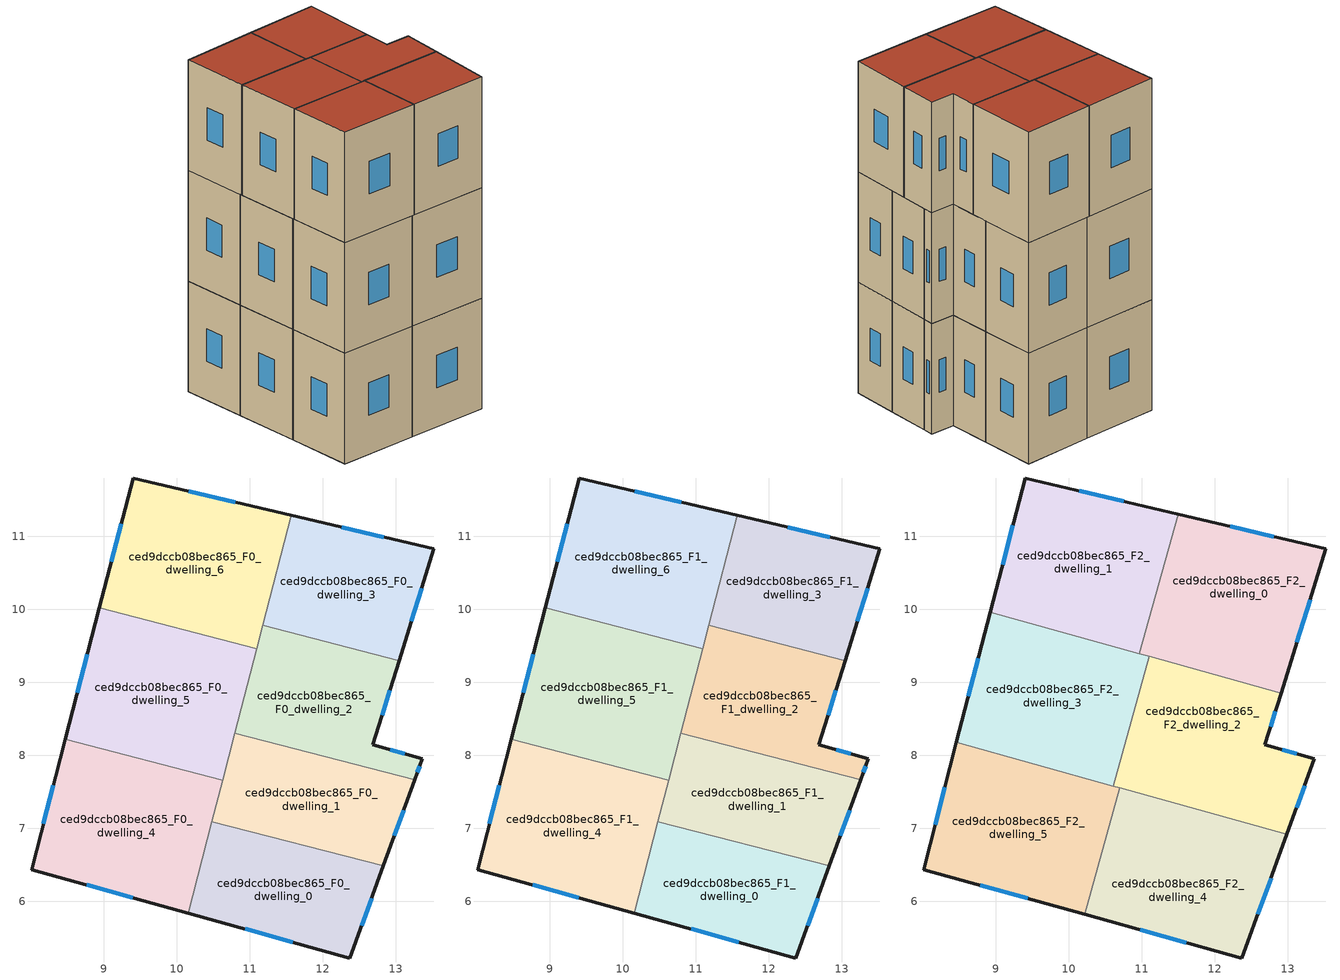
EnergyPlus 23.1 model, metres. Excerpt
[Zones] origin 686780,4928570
ced9dccb08bec865_F0_dwelling_0
 floor ground (EU_floor_Construction): 12.38,5.22 12.83,6.48 10.48,7.09 10.16,5.84 z0
 wall outside (EU_wall_Construction): 12.83,6.48 12.38,5.22 10.16,5.84 z0:3
 wall to ced9dccb08bec865_F0_dwelling_1 (EU_wall_Construction): 10.48,7.09 12.83,6.48 z0:3
 wall to ced9dccb08bec865_F0_dwelling_4 (EU_wall_Construction): 10.16,5.84 10.48,7.09 z0:3
 window (EU_Window_Construction): 12.67,6.04 12.54,5.67 / 11.59,5.44 10.94,5.62 z1.06:1.94
ced9dccb08bec865_F0_dwelling_1
 floor ground (EU_floor_Construction): 12.83,6.48 13.26,7.66 10.8,8.3 10.48,7.09 z0
 wall outside (EU_wall_Construction): 13.26,7.66 12.83,6.48 z0:3
 wall to ced9dccb08bec865_F0_dwelling_2 (EU_wall_Construction): 10.8,8.3 13.26,7.66 z0:3
 wall to ced9dccb08bec865_F0_dwelling_5 (EU_wall_Construction): 10.63,7.66 10.8,8.3 z0:3
 wall to ced9dccb08bec865_F0_dwelling_4 (EU_wall_Construction): 10.48,7.09 10.63,7.66 z0:3
 window (EU_Window_Construction): 13.11,7.25 12.98,6.9 z1.06:1.94
ced9dccb08bec865_F0_dwelling_2
 floor ground (EU_floor_Construction): 13.26,7.66 13.37,7.95 12.69,8.14 13.05,9.3 11.18,9.78 10.8,8.3 z0
 wall outside (EU_wall_Construction): 13.05,9.3 12.69,8.14 13.37,7.95 13.26,7.66 z0:3
 wall to ced9dccb08bec865_F0_dwelling_3 (EU_wall_Construction): 11.18,9.78 13.05,9.3 z0:3
 wall to ced9dccb08bec865_F0_dwelling_6 (EU_wall_Construction): 11.1,9.46 11.18,9.78 z0:3
 wall to ced9dccb08bec865_F0_dwelling_5 (EU_wall_Construction): 10.8,8.3 11.1,9.46 z0:3
 window (EU_Window_Construction): 12.92,8.89 12.82,8.55 / 12.93,8.07 13.13,8.02 / 13.33,7.85 13.3,7.76 z1.06:1.94
ced9dccb08bec865_F0_dwelling_3
 floor ground (EU_floor_Construction): 13.05,9.3 13.53,10.83 11.57,11.29 11.18,9.78 z0
 wall outside (EU_wall_Construction): 11.57,11.29 13.53,10.83 13.05,9.3 z0:3
 wall to ced9dccb08bec865_F0_dwelling_6 (EU_wall_Construction): 11.18,9.78 11.57,11.29 z0:3
 window (EU_Window_Construction): 12.26,11.13 12.84,10.99 / 13.36,10.29 13.22,9.84 z1.06:1.94
ced9dccb08bec865_F0_dwelling_4
 floor ground (EU_floor_Construction): 10.16,5.84 10.63,7.66 8.47,8.22 8.01,6.43 z0
 wall outside (EU_wall_Construction): 10.16,5.84 8.01,6.43 8.47,8.22 z0:3
 wall to ced9dccb08bec865_F0_dwelling_5 (EU_wall_Construction): 8.47,8.22 10.63,7.66 z0:3
 window (EU_Window_Construction): 9.4,6.05 8.77,6.22 / 8.17,7.06 8.31,7.59 z1.06:1.94
ced9dccb08bec865_F0_dwelling_5
 floor ground (EU_floor_Construction): 10.63,7.66 11.1,9.46 8.94,10.02 8.47,8.22 z0
 wall outside (EU_wall_Construction): 8.47,8.22 8.94,10.02 z0:3
 wall to ced9dccb08bec865_F0_dwelling_6 (EU_wall_Construction): 8.94,10.02 11.1,9.46 z0:3
 window (EU_Window_Construction): 8.64,8.85 8.78,9.38 z1.06:1.94
ced9dccb08bec865_F0_dwelling_6
 floor ground (EU_floor_Construction): 11.1,9.46 11.57,11.29 9.4,11.8 8.94,10.02 z0
 wall outside (EU_wall_Construction): 8.94,10.02 9.4,11.8 11.57,11.29 z0:3
 window (EU_Window_Construction): 9.1,10.65 9.24,11.17 / 10.17,11.62 10.8,11.47 z1.06:1.94
ced9dccb08bec865_F1_dwelling_0
 floor to ced9dccb08bec865_F0_dwelling_0 (EU_floor_Construction): 12.38,5.22 12.83,6.48 10.48,7.09 10.16,5.84 z3
 wall outside (EU_wall_Construction): 12.83,6.48 12.38,5.22 10.16,5.84 z3:6
 wall to ced9dccb08bec865_F1_dwelling_1 (EU_wall_Construction): 10.48,7.09 12.83,6.48 z3:6
 wall to ced9dccb08bec865_F1_dwelling_4 (EU_wall_Construction): 10.16,5.84 10.48,7.09 z3:6
 window (EU_Window_Construction): 12.67,6.04 12.54,5.67 / 11.59,5.44 10.94,5.62 z4.06:4.94
 ceiling adiabatic (EU_roof_Construction): 12.83,6.48 12.38,5.22 10.22,5.82 10.57,7.07 z6
ced9dccb08bec865_F1_dwelling_1
 floor to ced9dccb08bec865_F0_dwelling_1 (EU_floor_Construction): 12.83,6.48 13.26,7.66 10.8,8.3 10.48,7.09 z3
 wall outside (EU_wall_Construction): 13.26,7.66 12.83,6.48 z3:6
 wall to ced9dccb08bec865_F1_dwelling_2 (EU_wall_Construction): 10.8,8.3 13.26,7.66 z3:6
 wall to ced9dccb08bec865_F1_dwelling_5 (EU_wall_Construction): 10.63,7.66 10.8,8.3 z3:6
 wall to ced9dccb08bec865_F1_dwelling_4 (EU_wall_Construction): 10.48,7.09 10.63,7.66 z3:6
 window (EU_Window_Construction): 13.11,7.25 12.98,6.9 z4.06:4.94
ced9dccb08bec865_F1_dwelling_2
 floor to ced9dccb08bec865_F0_dwelling_2 (EU_floor_Construction): 13.26,7.66 13.37,7.95 12.69,8.14 13.05,9.3 11.18,9.78 10.8,8.3 z3
 wall outside (EU_wall_Construction): 13.05,9.3 12.69,8.14 13.37,7.95 13.26,7.66 z3:6
 wall to ced9dccb08bec865_F1_dwelling_3 (EU_wall_Construction): 11.18,9.78 13.05,9.3 z3:6
 wall to ced9dccb08bec865_F1_dwelling_6 (EU_wall_Construction): 11.1,9.46 11.18,9.78 z3:6
 wall to ced9dccb08bec865_F1_dwelling_5 (EU_wall_Construction): 10.8,8.3 11.1,9.46 z3:6
 window (EU_Window_Construction): 12.92,8.89 12.82,8.55 / 12.93,8.07 13.13,8.02 / 13.33,7.85 13.3,7.76 z4.06:4.94
ced9dccb08bec865_F1_dwelling_3
 floor to ced9dccb08bec865_F0_dwelling_3 (EU_floor_Construction): 13.05,9.3 13.53,10.83 11.57,11.29 11.18,9.78 z3
 wall outside (EU_wall_Construction): 11.57,11.29 13.53,10.83 13.05,9.3 z3:6
 wall to ced9dccb08bec865_F1_dwelling_6 (EU_wall_Construction): 11.18,9.78 11.57,11.29 z3:6
 window (EU_Window_Construction): 12.26,11.13 12.84,10.99 / 13.36,10.29 13.22,9.84 z4.06:4.94
 ceiling adiabatic (EU_roof_Construction): 13.53,10.83 13.05,9.3 11.18,9.78 11.57,11.29 z6
ced9dccb08bec865_F1_dwelling_4
 floor to ced9dccb08bec865_F0_dwelling_4 (EU_floor_Construction): 10.16,5.84 10.63,7.66 8.47,8.22 8.01,6.43 z3
 wall outside (EU_wall_Construction): 10.16,5.84 8.01,6.43 8.47,8.22 z3:6
 wall to ced9dccb08bec865_F1_dwelling_5 (EU_wall_Construction): 8.47,8.22 10.63,7.66 z3:6
 window (EU_Window_Construction): 9.4,6.05 8.77,6.22 / 8.17,7.06 8.31,7.59 z4.06:4.94
ced9dccb08bec865_F1_dwelling_5
 floor to ced9dccb08bec865_F0_dwelling_5 (EU_floor_Construction): 10.63,7.66 11.1,9.46 8.94,10.02 8.47,8.22 z3
 wall outside (EU_wall_Construction): 8.47,8.22 8.94,10.02 z3:6
 wall to ced9dccb08bec865_F1_dwelling_6 (EU_wall_Construction): 8.94,10.02 11.1,9.46 z3:6
 window (EU_Window_Construction): 8.64,8.85 8.78,9.38 z4.06:4.94
ced9dccb08bec865_F1_dwelling_6
 floor to ced9dccb08bec865_F0_dwelling_6 (EU_floor_Construction): 11.1,9.46 11.57,11.29 9.4,11.8 8.94,10.02 z3
 wall outside (EU_wall_Construction): 8.94,10.02 9.4,11.8 11.57,11.29 z3:6
 window (EU_Window_Construction): 9.1,10.65 9.24,11.17 / 10.17,11.62 10.8,11.47 z4.06:4.94
ced9dccb08bec865_F2_dwelling_0
 floor to ced9dccb08bec865_F1_dwelling_6 (EU_floor_Construction): 11.1,9.46 11.57,11.29 11.5,11.3 10.99,9.49 z6
 floor to ced9dccb08bec865_F1_dwelling_2 (EU_floor_Construction): 12.91,8.85 13.05,9.3 11.18,9.78 11.07,9.37 z6
 floor to ced9dccb08bec865_F1_dwelling_5 (EU_floor_Construction): 11.07,9.37 11.1,9.46 10.99,9.49 10.97,9.39 z6
 floor adiabatic (EU_floor_Construction): 13.05,9.3 13.53,10.83 11.5,11.3 11.57,11.29 11.07,9.37 11.18,9.78 z6
 wall outside (EU_wall_Construction): 11.5,11.3 13.53,10.83 12.91,8.85 z6:9
 wall to ced9dccb08bec865_F2_dwelling_1 (EU_wall_Construction): 10.97,9.39 11.5,11.3 z6:9
 wall to ced9dccb08bec865_F2_dwelling_2 (EU_wall_Construction): 12.91,8.85 11.11,9.36 z6:9
 wall to ced9dccb08bec865_F2_dwelling_3 (EU_wall_Construction): 11.11,9.36 10.97,9.39 z6:9
 window (EU_Window_Construction): 12.22,11.14 12.81,11 / 13.31,10.13 13.13,9.55 z7.06:7.94
 roof outside (EU_roof_Construction): 13.53,10.83 12.91,8.85 10.97,9.39 11.5,11.3 z9
ced9dccb08bec865_F2_dwelling_1
 floor to ced9dccb08bec865_F1_dwelling_6 (EU_floor_Construction): 10.99,9.49 11.5,11.3 9.4,11.8 8.94,10.02 z6
 floor to ced9dccb08bec865_F1_dwelling_5 (EU_floor_Construction): 10.97,9.39 10.99,9.49 8.94,10.02 8.93,9.96 z6
 wall outside (EU_wall_Construction): 8.93,9.96 9.4,11.8 11.5,11.3 z6:9
 wall to ced9dccb08bec865_F2_dwelling_3 (EU_wall_Construction): 10.97,9.39 8.93,9.96 z6:9
 window (EU_Window_Construction): 9.09,10.61 9.23,11.15 / 10.14,11.63 10.76,11.48 z7.06:7.94
 roof outside (EU_roof_Construction): 11.5,11.3 10.97,9.39 8.93,9.96 9.4,11.8 z9
ced9dccb08bec865_F2_dwelling_2
 floor to ced9dccb08bec865_F1_dwelling_1 (EU_floor_Construction): 12.99,6.92 13.26,7.66 10.81,8.3 10.61,7.58 z6
 floor to ced9dccb08bec865_F1_dwelling_2 (EU_floor_Construction): 13.26,7.66 13.37,7.95 12.69,8.14 12.91,8.85 11.11,9.36 10.81,8.3 z6
 wall outside (EU_wall_Construction): 12.91,8.85 12.69,8.14 13.37,7.95 12.99,6.92 z6:9
 wall to ced9dccb08bec865_F2_dwelling_3 (EU_wall_Construction): 10.61,7.58 11.11,9.36 z6:9
 wall to ced9dccb08bec865_F2_dwelling_4 (EU_wall_Construction): 12.99,6.92 10.7,7.55 z6:9
 wall to ced9dccb08bec865_F2_dwelling_5 (EU_wall_Construction): 10.7,7.55 10.61,7.58 z6:9
 window (EU_Window_Construction): 12.83,8.6 12.77,8.39 / 12.93,8.07 13.13,8.02 / 13.23,7.58 13.12,7.28 z7.06:7.94
 roof outside (EU_roof_Construction): 12.91,8.85 12.69,8.14 13.37,7.95 12.99,6.92 10.61,7.58 11.11,9.36 z9
ced9dccb08bec865_F2_dwelling_3
 floor to ced9dccb08bec865_F1_dwelling_5 (EU_floor_Construction): 10.63,7.66 11.07,9.36 8.93,9.96 8.47,8.22 z6
 floor to ced9dccb08bec865_F1_dwelling_4 (EU_floor_Construction): 10.61,7.58 10.63,7.66 8.47,8.22 8.46,8.17 z6
 floor to ced9dccb08bec865_F1_dwelling_2 (EU_floor_Construction): 10.81,8.3 11.11,9.36 11.07,9.36 10.8,8.3 z6
 wall outside (EU_wall_Construction): 8.46,8.17 8.93,9.96 z6:9
 wall to ced9dccb08bec865_F2_dwelling_5 (EU_wall_Construction): 10.61,7.58 8.46,8.17 z6:9
 window (EU_Window_Construction): 8.63,8.81 8.76,9.33 z7.06:7.94
 roof outside (EU_roof_Construction): 11.11,9.36 10.61,7.58 8.46,8.17 8.93,9.96 z9
ced9dccb08bec865_F2_dwelling_4
 floor to ced9dccb08bec865_F1_dwelling_1 (EU_floor_Construction): 12.83,6.48 12.99,6.92 10.7,7.55 10.57,7.07 z6
 floor adiabatic (EU_floor_Construction): 12.38,5.22 12.99,6.92 12.83,6.48 10.57,7.07 10.22,5.82 z6
 wall outside (EU_wall_Construction): 12.99,6.92 12.38,5.22 10.22,5.82 z6:9
 wall to ced9dccb08bec865_F2_dwelling_5 (EU_wall_Construction): 10.22,5.82 10.7,7.55 z6:9
 window (EU_Window_Construction): 12.77,6.32 12.59,5.82 / 11.61,5.43 10.98,5.61 z7.06:7.94
 roof outside (EU_roof_Construction): 12.99,6.92 12.38,5.22 10.22,5.82 10.7,7.55 z9
ced9dccb08bec865_F2_dwelling_5
 floor to ced9dccb08bec865_F1_dwelling_4 (EU_floor_Construction): 10.16,5.84 10.61,7.58 8.46,8.17 8.01,6.43 z6
 floor to ced9dccb08bec865_F1_dwelling_0 (EU_floor_Construction): 10.22,5.82 10.57,7.07 10.48,7.09 10.16,5.84 z6
 floor to ced9dccb08bec865_F1_dwelling_1 (EU_floor_Construction): 10.57,7.07 10.7,7.55 10.61,7.58 10.48,7.09 z6
 wall outside (EU_wall_Construction): 10.22,5.82 8.01,6.43 8.46,8.17 z6:9
 window (EU_Window_Construction): 9.44,6.04 8.79,6.22 / 8.17,7.05 8.3,7.56 z7.06:7.94
 roof outside (EU_roof_Construction): 10.7,7.55 10.22,5.82 8.01,6.43 8.46,8.17 z9
[Building]
EU S2 Campaign: North Axis=0; Terrain=City; Solar Distribution=FullExterior
[Site:Location]
Bologna: Latitude=44.5; Longitude=11.25; Time Zone=1; Elevation=37
[SizingPeriod:WeatherFileDays]
AnnualSizingPeriod: Begin Month=1; Begin Day of Month=1; End Month=12; End Day of Month=31; Day of Week for Start Day=Monday; Use Weather File Daylight Saving Period=No; Use Weather File Rain and Snow Indicators=No
[MATERIAL]
EU_InternalMass_Material: Roughness=MediumRough; Thickness=0.1; Conductivity=1; Density=1800; Specific Heat=900; Thermal Absorptance=0.9; Solar Absorptance=0.7; Visible Absorptance=0.7
[MATERIAL:NOMASS] Roughness=MediumRough; Thermal Absorptance=0.9; Solar Absorptance=0.7; Visible Absorptance=0.7
Name | Thermal Resistance
EU_wall_NoMass | 0.781309
EU_roof_NoMass | 0.418499
EU_floor_NoMass | 0.563442
[WINDOWMATERIAL:SIMPLEGLAZINGSYSTEM]
EU_Window_SimpleGlazing: UFactor=4.32879; Solar Heat Gain Coefficient=0.85; Visible Transmittance=0.85
[CONSTRUCTION]
EU_wall_Construction: EU_wall_NoMass
EU_roof_Construction: EU_roof_NoMass
EU_floor_Construction: EU_floor_NoMass
EU_InternalMass_Construction: EU_InternalMass_Material
EU_Window_Construction: EU_Window_SimpleGlazing
[ZONE] Type=1; Multiplier=1; Ceiling Height=autocalculate; Floor Area=autocalculate; Part of Total Floor Area=Yes
Name | Volume
ced9dccb08bec865_F0_dwelling_0; ced9dccb08bec865_F1_dwelling_0 | 9.33472
ced9dccb08bec865_F2_dwelling_0; ced9dccb08bec865_F0_dwelling_5; ced9dccb08bec865_F1_dwelling_5 | 12.4482
ced9dccb08bec865_F0_dwelling_1; ced9dccb08bec865_F1_dwelling_1 | 9.33765
ced9dccb08bec865_F2_dwelling_1 | 12.4468
ced9dccb08bec865_F0_dwelling_2; ced9dccb08bec865_F1_dwelling_2 | 9.33398
ced9dccb08bec865_F2_dwelling_2; ced9dccb08bec865_F0_dwelling_6; ced9dccb08bec865_F1_dwelling_6 | 12.4453
ced9dccb08bec865_F0_dwelling_3; ced9dccb08bec865_F1_dwelling_3 | 9.33252
ced9dccb08bec865_F2_dwelling_3; ced9dccb08bec865_F2_dwelling_4 | 12.446
ced9dccb08bec865_F0_dwelling_4; ced9dccb08bec865_F1_dwelling_4 | 12.4497
ced9dccb08bec865_F2_dwelling_5 | 12.449
[INTERNALMASS] Construction=EU_InternalMass_Construction
Name | Zone or ZoneList | Surface Area
ced9dccb08bec865_F0_dwelling_0_EU_InternalMass | ced9dccb08bec865_F0_dwelling_0 | 3.11162
ced9dccb08bec865_F0_dwelling_1_EU_InternalMass | ced9dccb08bec865_F0_dwelling_1 | 3.11258
ced9dccb08bec865_F0_dwelling_2_EU_InternalMass | ced9dccb08bec865_F0_dwelling_2 | 3.1112
ced9dccb08bec865_F0_dwelling_3_EU_InternalMass | ced9dccb08bec865_F0_dwelling_3 | 3.11113
ced9dccb08bec865_F0_dwelling_4_EU_InternalMass | ced9dccb08bec865_F0_dwelling_4 | 4.14998
ced9dccb08bec865_F0_dwelling_5_EU_InternalMass | ced9dccb08bec865_F0_dwelling_5 | 4.1495
ced9dccb08bec865_F0_dwelling_6_EU_InternalMass | ced9dccb08bec865_F0_dwelling_6 | 4.14825
ced9dccb08bec865_F1_dwelling_0_EU_InternalMass | ced9dccb08bec865_F1_dwelling_0 | 3.11162
ced9dccb08bec865_F1_dwelling_1_EU_InternalMass | ced9dccb08bec865_F1_dwelling_1 | 3.11258
ced9dccb08bec865_F1_dwelling_2_EU_InternalMass | ced9dccb08bec865_F1_dwelling_2 | 3.1112
ced9dccb08bec865_F1_dwelling_3_EU_InternalMass | ced9dccb08bec865_F1_dwelling_3 | 3.11113
ced9dccb08bec865_F1_dwelling_4_EU_InternalMass | ced9dccb08bec865_F1_dwelling_4 | 4.14998
ced9dccb08bec865_F1_dwelling_5_EU_InternalMass | ced9dccb08bec865_F1_dwelling_5 | 4.1495
ced9dccb08bec865_F1_dwelling_6_EU_InternalMass | ced9dccb08bec865_F1_dwelling_6 | 4.14825
ced9dccb08bec865_F2_dwelling_0_EU_InternalMass | ced9dccb08bec865_F2_dwelling_0 | 4.14975
ced9dccb08bec865_F2_dwelling_1_EU_InternalMass | ced9dccb08bec865_F2_dwelling_1 | 4.14887
ced9dccb08bec865_F2_dwelling_2_EU_InternalMass | ced9dccb08bec865_F2_dwelling_2 | 4.1487
ced9dccb08bec865_F2_dwelling_3_EU_InternalMass | ced9dccb08bec865_F2_dwelling_3 | 4.14876
ced9dccb08bec865_F2_dwelling_4_EU_InternalMass | ced9dccb08bec865_F2_dwelling_4 | 4.14867
ced9dccb08bec865_F2_dwelling_5_EU_InternalMass | ced9dccb08bec865_F2_dwelling_5 | 4.14964
[OTHEREQUIPMENT] Fuel Type=Electricity; Design Level Calculation Method=Watts/Area; Power per Zone Floor Area=1; Fraction Latent=0; Fraction Radiant=0; Fraction Lost=0; Carbon Dioxide Generation Rate=0; EndUse Subcategory=EU_Step8_InternalGains
Name | Zone or ZoneList or Space or SpaceList | Schedule
EU_Step8_InternalGain_ced9dccb08bec865_F0_dwelling_0_f000 | ced9dccb08bec865_F0_dwelling_0 | EU_Step8_GainSchedule_ced9dccb08bec865_F0_dwelling_0_f000
EU_Step8_InternalGain_ced9dccb08bec865_F0_dwelling_1_f000 | ced9dccb08bec865_F0_dwelling_1 | EU_Step8_GainSchedule_ced9dccb08bec865_F0_dwelling_1_f000
EU_Step8_InternalGain_ced9dccb08bec865_F0_dwelling_2_f000 | ced9dccb08bec865_F0_dwelling_2 | EU_Step8_GainSchedule_ced9dccb08bec865_F0_dwelling_2_f000
EU_Step8_InternalGain_ced9dccb08bec865_F0_dwelling_3_f000 | ced9dccb08bec865_F0_dwelling_3 | EU_Step8_GainSchedule_ced9dccb08bec865_F0_dwelling_3_f000
EU_Step8_InternalGain_ced9dccb08bec865_F0_dwelling_4_f000 | ced9dccb08bec865_F0_dwelling_4 | EU_Step8_GainSchedule_ced9dccb08bec865_F0_dwelling_4_f000
EU_Step8_InternalGain_ced9dccb08bec865_F0_dwelling_5_f000 | ced9dccb08bec865_F0_dwelling_5 | EU_Step8_GainSchedule_ced9dccb08bec865_F0_dwelling_5_f000
EU_Step8_InternalGain_ced9dccb08bec865_F0_dwelling_6_f000 | ced9dccb08bec865_F0_dwelling_6 | EU_Step8_GainSchedule_ced9dccb08bec865_F0_dwelling_6_f000
EU_Step8_InternalGain_ced9dccb08bec865_F1_dwelling_0_f000 | ced9dccb08bec865_F1_dwelling_0 | EU_Step8_GainSchedule_ced9dccb08bec865_F1_dwelling_0_f000
EU_Step8_InternalGain_ced9dccb08bec865_F1_dwelling_1_f000 | ced9dccb08bec865_F1_dwelling_1 | EU_Step8_GainSchedule_ced9dccb08bec865_F1_dwelling_1_f000
EU_Step8_InternalGain_ced9dccb08bec865_F1_dwelling_2_f000 | ced9dccb08bec865_F1_dwelling_2 | EU_Step8_GainSchedule_ced9dccb08bec865_F1_dwelling_2_f000
EU_Step8_InternalGain_ced9dccb08bec865_F1_dwelling_3_f000 | ced9dccb08bec865_F1_dwelling_3 | EU_Step8_GainSchedule_ced9dccb08bec865_F1_dwelling_3_f000
EU_Step8_InternalGain_ced9dccb08bec865_F1_dwelling_4_f000 | ced9dccb08bec865_F1_dwelling_4 | EU_Step8_GainSchedule_ced9dccb08bec865_F1_dwelling_4_f000
EU_Step8_InternalGain_ced9dccb08bec865_F1_dwelling_5_f000 | ced9dccb08bec865_F1_dwelling_5 | EU_Step8_GainSchedule_ced9dccb08bec865_F1_dwelling_5_f000
EU_Step8_InternalGain_ced9dccb08bec865_F1_dwelling_6_f000 | ced9dccb08bec865_F1_dwelling_6 | EU_Step8_GainSchedule_ced9dccb08bec865_F1_dwelling_6_f000
EU_Step8_InternalGain_ced9dccb08bec865_F2_dwelling_0_f000 | ced9dccb08bec865_F2_dwelling_0 | EU_Step8_GainSchedule_ced9dccb08bec865_F2_dwelling_0_f000
EU_Step8_InternalGain_ced9dccb08bec865_F2_dwelling_1_f000 | ced9dccb08bec865_F2_dwelling_1 | EU_Step8_GainSchedule_ced9dccb08bec865_F2_dwelling_1_f000
EU_Step8_InternalGain_ced9dccb08bec865_F2_dwelling_2_f000 | ced9dccb08bec865_F2_dwelling_2 | EU_Step8_GainSchedule_ced9dccb08bec865_F2_dwelling_2_f000
EU_Step8_InternalGain_ced9dccb08bec865_F2_dwelling_3_f000 | ced9dccb08bec865_F2_dwelling_3 | EU_Step8_GainSchedule_ced9dccb08bec865_F2_dwelling_3_f000
EU_Step8_InternalGain_ced9dccb08bec865_F2_dwelling_4_f000 | ced9dccb08bec865_F2_dwelling_4 | EU_Step8_GainSchedule_ced9dccb08bec865_F2_dwelling_4_f000
EU_Step8_InternalGain_ced9dccb08bec865_F2_dwelling_5_f000 | ced9dccb08bec865_F2_dwelling_5 | EU_Step8_GainSchedule_ced9dccb08bec865_F2_dwelling_5_f000
[ZONEVENTILATION:DESIGNFLOWRATE] Schedule=EU_AlwaysOn; Design Flow Rate Calculation Method=AirChanges/Hour; Air Changes per Hour=0.692607; Ventilation Type=Natural; Fan Pressure Rise=0; Fan Total Efficiency=1; Constant Term Coefficient=1; Temperature Term Coefficient=0; Velocity Term Coefficient=0; Velocity Squared Term Coefficient=0; Minimum Indoor Temperature=-100; Maximum Indoor Temperature=100; Delta Temperature=-100; Minimum Outdoor Temperature=-100; Maximum Outdoor Temperature=100; Maximum Wind Speed=40
Name | Zone or ZoneList or Space or SpaceList
EU_ConstantAir_ced9dccb08bec865_F0_dwelling_0 | ced9dccb08bec865_F0_dwelling_0
EU_ConstantAir_ced9dccb08bec865_F0_dwelling_1 | ced9dccb08bec865_F0_dwelling_1
EU_ConstantAir_ced9dccb08bec865_F0_dwelling_2 | ced9dccb08bec865_F0_dwelling_2
EU_ConstantAir_ced9dccb08bec865_F0_dwelling_3 | ced9dccb08bec865_F0_dwelling_3
EU_ConstantAir_ced9dccb08bec865_F0_dwelling_4 | ced9dccb08bec865_F0_dwelling_4
EU_ConstantAir_ced9dccb08bec865_F0_dwelling_5 | ced9dccb08bec865_F0_dwelling_5
EU_ConstantAir_ced9dccb08bec865_F0_dwelling_6 | ced9dccb08bec865_F0_dwelling_6
EU_ConstantAir_ced9dccb08bec865_F1_dwelling_0 | ced9dccb08bec865_F1_dwelling_0
EU_ConstantAir_ced9dccb08bec865_F1_dwelling_1 | ced9dccb08bec865_F1_dwelling_1
EU_ConstantAir_ced9dccb08bec865_F1_dwelling_2 | ced9dccb08bec865_F1_dwelling_2
EU_ConstantAir_ced9dccb08bec865_F1_dwelling_3 | ced9dccb08bec865_F1_dwelling_3
EU_ConstantAir_ced9dccb08bec865_F1_dwelling_4 | ced9dccb08bec865_F1_dwelling_4
EU_ConstantAir_ced9dccb08bec865_F1_dwelling_5 | ced9dccb08bec865_F1_dwelling_5
EU_ConstantAir_ced9dccb08bec865_F1_dwelling_6 | ced9dccb08bec865_F1_dwelling_6
EU_ConstantAir_ced9dccb08bec865_F2_dwelling_0 | ced9dccb08bec865_F2_dwelling_0
EU_ConstantAir_ced9dccb08bec865_F2_dwelling_1 | ced9dccb08bec865_F2_dwelling_1
EU_ConstantAir_ced9dccb08bec865_F2_dwelling_2 | ced9dccb08bec865_F2_dwelling_2
EU_ConstantAir_ced9dccb08bec865_F2_dwelling_3 | ced9dccb08bec865_F2_dwelling_3
EU_ConstantAir_ced9dccb08bec865_F2_dwelling_4 | ced9dccb08bec865_F2_dwelling_4
EU_ConstantAir_ced9dccb08bec865_F2_dwelling_5 | ced9dccb08bec865_F2_dwelling_5
[HVACTEMPLATE:THERMOSTAT] Constant Heating Setpoint=20; Constant Cooling Setpoint=50
EU_HeatOnly_ced9dccb08bec865_F0_dwelling_0; EU_HeatOnly_ced9dccb08bec865_F0_dwelling_1; EU_HeatOnly_ced9dccb08bec865_F0_dwelling_2; EU_HeatOnly_ced9dccb08bec865_F0_dwelling_3; EU_HeatOnly_ced9dccb08bec865_F0_dwelling_4; EU_HeatOnly_ced9dccb08bec865_F0_dwelling_5; EU_HeatOnly_ced9dccb08bec865_F0_dwelling_6; EU_HeatOnly_ced9dccb08bec865_F1_dwelling_0; EU_HeatOnly_ced9dccb08bec865_F1_dwelling_1; EU_HeatOnly_ced9dccb08bec865_F1_dwelling_2; EU_HeatOnly_ced9dccb08bec865_F1_dwelling_3; EU_HeatOnly_ced9dccb08bec865_F1_dwelling_4; EU_HeatOnly_ced9dccb08bec865_F1_dwelling_5; EU_HeatOnly_ced9dccb08bec865_F1_dwelling_6; EU_HeatOnly_ced9dccb08bec865_F2_dwelling_0; EU_HeatOnly_ced9dccb08bec865_F2_dwelling_1; EU_HeatOnly_ced9dccb08bec865_F2_dwelling_2; EU_HeatOnly_ced9dccb08bec865_F2_dwelling_3; EU_HeatOnly_ced9dccb08bec865_F2_dwelling_4; EU_HeatOnly_ced9dccb08bec865_F2_dwelling_5
[HVACTEMPLATE:ZONE:IDEALLOADSAIRSYSTEM] System Availability Schedule=EU_AlwaysOn; Maximum Heating Supply Air Temperature=50; Minimum Cooling Supply Air Temperature=13; Maximum Heating Supply Air Humidity Ratio=0.0156; Minimum Cooling Supply Air Humidity Ratio=0.0077; Heating Limit=NoLimit; Cooling Limit=NoLimit; Heating Availability Schedule=EU_AlwaysOn; Cooling Availability Schedule=EU_CoolingOff; Dehumidification Control Type=ConstantSensibleHeatRatio; Cooling Sensible Heat Ratio=0.7; Dehumidification Setpoint=60; Humidification Control Type=None; Humidification Setpoint=30; Outdoor Air Method=None; Outdoor Air Flow Rate per Person=0.00944; Outdoor Air Flow Rate per Zone Floor Area=0; Outdoor Air Flow Rate per Zone=0; Demand Controlled Ventilation Type=None; Outdoor Air Economizer Type=NoEconomizer; Heat Recovery Type=None; Sensible Heat Recovery Effectiveness=0.7; Latent Heat Recovery Effectiveness=0.65
Name | Template Thermostat
ced9dccb08bec865_F0_dwelling_0 | EU_HeatOnly_ced9dccb08bec865_F0_dwelling_0
ced9dccb08bec865_F0_dwelling_1 | EU_HeatOnly_ced9dccb08bec865_F0_dwelling_1
ced9dccb08bec865_F0_dwelling_2 | EU_HeatOnly_ced9dccb08bec865_F0_dwelling_2
ced9dccb08bec865_F0_dwelling_3 | EU_HeatOnly_ced9dccb08bec865_F0_dwelling_3
ced9dccb08bec865_F0_dwelling_4 | EU_HeatOnly_ced9dccb08bec865_F0_dwelling_4
ced9dccb08bec865_F0_dwelling_5 | EU_HeatOnly_ced9dccb08bec865_F0_dwelling_5
ced9dccb08bec865_F0_dwelling_6 | EU_HeatOnly_ced9dccb08bec865_F0_dwelling_6
ced9dccb08bec865_F1_dwelling_0 | EU_HeatOnly_ced9dccb08bec865_F1_dwelling_0
ced9dccb08bec865_F1_dwelling_1 | EU_HeatOnly_ced9dccb08bec865_F1_dwelling_1
ced9dccb08bec865_F1_dwelling_2 | EU_HeatOnly_ced9dccb08bec865_F1_dwelling_2
ced9dccb08bec865_F1_dwelling_3 | EU_HeatOnly_ced9dccb08bec865_F1_dwelling_3
ced9dccb08bec865_F1_dwelling_4 | EU_HeatOnly_ced9dccb08bec865_F1_dwelling_4
ced9dccb08bec865_F1_dwelling_5 | EU_HeatOnly_ced9dccb08bec865_F1_dwelling_5
ced9dccb08bec865_F1_dwelling_6 | EU_HeatOnly_ced9dccb08bec865_F1_dwelling_6
ced9dccb08bec865_F2_dwelling_0 | EU_HeatOnly_ced9dccb08bec865_F2_dwelling_0
ced9dccb08bec865_F2_dwelling_1 | EU_HeatOnly_ced9dccb08bec865_F2_dwelling_1
ced9dccb08bec865_F2_dwelling_2 | EU_HeatOnly_ced9dccb08bec865_F2_dwelling_2
ced9dccb08bec865_F2_dwelling_3 | EU_HeatOnly_ced9dccb08bec865_F2_dwelling_3
ced9dccb08bec865_F2_dwelling_4 | EU_HeatOnly_ced9dccb08bec865_F2_dwelling_4
ced9dccb08bec865_F2_dwelling_5 | EU_HeatOnly_ced9dccb08bec865_F2_dwelling_5
[SIZING:ZONE] Zone Cooling Design Supply Air Temperature Input Method=SupplyAirTemperature; Zone Cooling Design Supply Air Temperature=13; Zone Heating Design Supply Air Temperature Input Method=SupplyAirTemperature; Zone Heating Design Supply Air Temperature=50; Zone Cooling Design Supply Air Humidity Ratio=0.008; Zone Heating Design Supply Air Humidity Ratio=0.008; Cooling Design Air Flow Method=DesignDay; Cooling Design Air Flow Rate=0; Cooling Minimum Air Flow per Zone Floor Area=0.000762; Cooling Minimum Air Flow=0; Cooling Minimum Air Flow Fraction=0.2; Heating Design Air Flow Method=DesignDay; Heating Design Air Flow Rate=0; Heating Maximum Air Flow per Zone Floor Area=0.002032; Heating Maximum Air Flow=0.141576; Heating Maximum Air Flow Fraction=0.3; Account for Dedicated Outdoor Air System=No; Dedicated Outdoor Air System Control Strategy=NeutralSupplyAir; Dedicated Outdoor Air Low Setpoint Temperature for Design=autosize; Dedicated Outdoor Air High Setpoint Temperature for Design=autosize; Zone Load Sizing Method=Sensible Load Only No Latent Load; Zone Latent Cooling Design Supply Air Humidity Ratio Input Method=HumidityRatioDifference; Zone Cooling Design Supply Air Humidity Ratio Difference=0.005; Zone Latent Heating Design Supply Air Humidity Ratio Input Method=HumidityRatioDifference; Zone Humidification Design Supply Air Humidity Ratio Difference=0.005
ced9dccb08bec865_F0_dwelling_0; ced9dccb08bec865_F0_dwelling_1; ced9dccb08bec865_F0_dwelling_2; ced9dccb08bec865_F0_dwelling_3; ced9dccb08bec865_F0_dwelling_4; ced9dccb08bec865_F0_dwelling_5; ced9dccb08bec865_F0_dwelling_6; ced9dccb08bec865_F1_dwelling_0; ced9dccb08bec865_F1_dwelling_1; ced9dccb08bec865_F1_dwelling_2; ced9dccb08bec865_F1_dwelling_3; ced9dccb08bec865_F1_dwelling_4; ced9dccb08bec865_F1_dwelling_5; ced9dccb08bec865_F1_dwelling_6; ced9dccb08bec865_F2_dwelling_0; ced9dccb08bec865_F2_dwelling_1; ced9dccb08bec865_F2_dwelling_2; ced9dccb08bec865_F2_dwelling_3; ced9dccb08bec865_F2_dwelling_4; ced9dccb08bec865_F2_dwelling_5
[SCHEDULE:CONSTANT]
Name | Hourly Value
EU_AlwaysOn | 1
EU_CoolingOff | 0
[SCHEDULE:FILE] Column Number=1; Rows to Skip at Top=0; Number of Hours of Data=8760; Column Separator=Comma; Interpolate to Timestep=No; Minutes per Item=60; Adjust Schedule for Daylight Savings=Yes
Name | File
EU_Step8_GainSchedule_ced9dccb08bec865_F0_dwelling_0_f000 | ../../schedules/ced9dccb08bec865/ced9dccb08bec865_F0_dwelling_0_f000_gain.csv
EU_Step8_GainSchedule_ced9dccb08bec865_F0_dwelling_1_f000 | ../../schedules/ced9dccb08bec865/ced9dccb08bec865_F0_dwelling_1_f000_gain.csv
EU_Step8_GainSchedule_ced9dccb08bec865_F0_dwelling_2_f000 | ../../schedules/ced9dccb08bec865/ced9dccb08bec865_F0_dwelling_2_f000_gain.csv
EU_Step8_GainSchedule_ced9dccb08bec865_F0_dwelling_3_f000 | ../../schedules/ced9dccb08bec865/ced9dccb08bec865_F0_dwelling_3_f000_gain.csv
EU_Step8_GainSchedule_ced9dccb08bec865_F0_dwelling_4_f000 | ../../schedules/ced9dccb08bec865/ced9dccb08bec865_F0_dwelling_4_f000_gain.csv
EU_Step8_GainSchedule_ced9dccb08bec865_F0_dwelling_5_f000 | ../../schedules/ced9dccb08bec865/ced9dccb08bec865_F0_dwelling_5_f000_gain.csv
EU_Step8_GainSchedule_ced9dccb08bec865_F0_dwelling_6_f000 | ../../schedules/ced9dccb08bec865/ced9dccb08bec865_F0_dwelling_6_f000_gain.csv
EU_Step8_GainSchedule_ced9dccb08bec865_F1_dwelling_0_f000 | ../../schedules/ced9dccb08bec865/ced9dccb08bec865_F1_dwelling_0_f000_gain.csv
EU_Step8_GainSchedule_ced9dccb08bec865_F1_dwelling_1_f000 | ../../schedules/ced9dccb08bec865/ced9dccb08bec865_F1_dwelling_1_f000_gain.csv
EU_Step8_GainSchedule_ced9dccb08bec865_F1_dwelling_2_f000 | ../../schedules/ced9dccb08bec865/ced9dccb08bec865_F1_dwelling_2_f000_gain.csv
EU_Step8_GainSchedule_ced9dccb08bec865_F1_dwelling_3_f000 | ../../schedules/ced9dccb08bec865/ced9dccb08bec865_F1_dwelling_3_f000_gain.csv
EU_Step8_GainSchedule_ced9dccb08bec865_F1_dwelling_4_f000 | ../../schedules/ced9dccb08bec865/ced9dccb08bec865_F1_dwelling_4_f000_gain.csv
EU_Step8_GainSchedule_ced9dccb08bec865_F1_dwelling_5_f000 | ../../schedules/ced9dccb08bec865/ced9dccb08bec865_F1_dwelling_5_f000_gain.csv
EU_Step8_GainSchedule_ced9dccb08bec865_F1_dwelling_6_f000 | ../../schedules/ced9dccb08bec865/ced9dccb08bec865_F1_dwelling_6_f000_gain.csv
EU_Step8_GainSchedule_ced9dccb08bec865_F2_dwelling_0_f000 | ../../schedules/ced9dccb08bec865/ced9dccb08bec865_F2_dwelling_0_f000_gain.csv
EU_Step8_GainSchedule_ced9dccb08bec865_F2_dwelling_1_f000 | ../../schedules/ced9dccb08bec865/ced9dccb08bec865_F2_dwelling_1_f000_gain.csv
EU_Step8_GainSchedule_ced9dccb08bec865_F2_dwelling_2_f000 | ../../schedules/ced9dccb08bec865/ced9dccb08bec865_F2_dwelling_2_f000_gain.csv
EU_Step8_GainSchedule_ced9dccb08bec865_F2_dwelling_3_f000 | ../../schedules/ced9dccb08bec865/ced9dccb08bec865_F2_dwelling_3_f000_gain.csv
EU_Step8_GainSchedule_ced9dccb08bec865_F2_dwelling_4_f000 | ../../schedules/ced9dccb08bec865/ced9dccb08bec865_F2_dwelling_4_f000_gain.csv
EU_Step8_GainSchedule_ced9dccb08bec865_F2_dwelling_5_f000 | ../../schedules/ced9dccb08bec865/ced9dccb08bec865_F2_dwelling_5_f000_gain.csv
